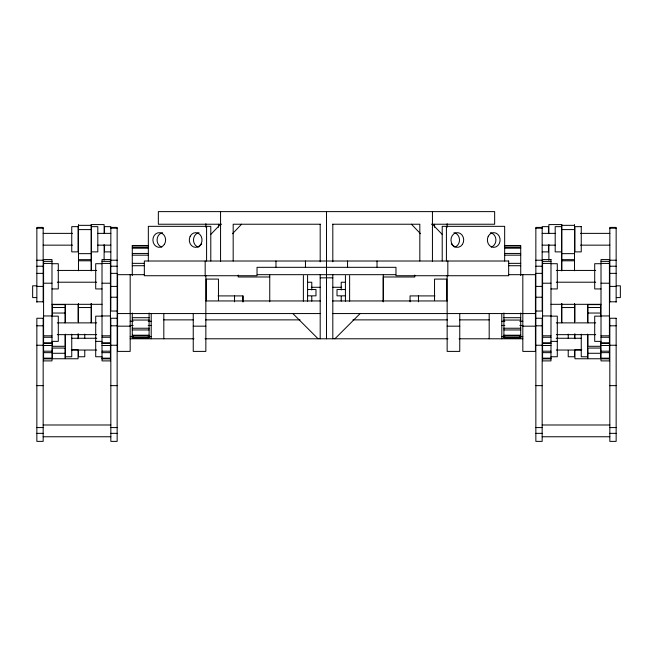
<?xml version="1.0" encoding="UTF-8"?>
<svg xmlns="http://www.w3.org/2000/svg" width="653" height="653" viewBox="0 0 653 653"><rect width="100%" height="100%" fill="white"/><g stroke="black" fill="none" stroke-linecap="round" stroke-linejoin="round"><path stroke-width="0.98" d="M242.949 295.907L242.949 301.841L242.949 295.907L218.061 295.907M383.254 301.808L383.254 276.986L414.777 276.986L414.777 275.052M198.92 246.818L201.728 243.879M210.862 234.354L220.706 224.085M232.476 233.733L241.586 224.232M334.907 338.785L360.13 313.562M221.514 224.232L158.344 224.232L158.344 211.621L494.656 211.621L494.656 224.232L431.486 224.232M320.386 224.232L233.178 224.232L233.178 261.012M332.614 224.232L419.822 224.232L419.822 261.012M78.474 225.342L91.085 225.342M561.915 225.342L574.526 225.342M91.502 226.648L97.811 226.648L97.811 251.878L91.502 251.878M561.498 226.648L555.189 226.648L555.189 251.878L561.498 251.878M110.839 227.407L117.148 227.407L117.148 441.379L110.839 441.379L110.839 318.256L117.148 318.256M542.161 227.407L535.852 227.407L535.852 441.379L542.161 441.379L542.161 318.256L535.852 318.256M36.854 228.199L43.163 228.199M110.839 228.199L117.148 228.199M535.852 228.199L542.161 228.199M609.837 228.199L616.146 228.199M78.474 229.595L91.085 229.595M561.915 229.595L574.526 229.595M43.163 233.374L72.459 233.374M97.713 233.374L110.839 233.374M542.161 233.374L555.287 233.374M580.541 233.374L609.837 233.374M43.163 245.153L72.459 245.153M97.713 245.153L110.839 245.153M542.161 245.153L555.287 245.153M580.541 245.153L609.837 245.153M148.109 245.487L132.281 245.487L132.281 275.59M504.891 245.487L520.719 245.487L520.719 275.59M132.281 245.822L148.109 245.822M504.891 245.822L520.719 245.822M132.281 247.291L148.109 247.291M504.891 247.291L520.719 247.291M132.281 248.197L148.109 248.197M504.891 248.197L520.719 248.197M110.839 251.878L104.537 251.878L104.537 245.569M542.161 251.878L548.463 251.878L548.463 245.569M132.281 253.454L148.109 253.454M504.891 253.454L520.719 253.454M78.474 253.65L91.085 253.65M561.915 253.65L574.526 253.65M132.281 255.168L148.109 255.168M504.891 255.168L520.719 255.168M78.474 259.657L91.085 259.657M561.915 259.657L574.526 259.657M36.854 260.212L43.163 260.212M110.839 260.212L117.148 260.212M535.852 260.212L542.161 260.212M609.837 260.212L616.146 260.212M78.474 260.8L91.085 260.8M561.915 260.8L574.526 260.8M43.58 261.363L51.987 261.363M102.015 261.363L110.422 261.363M542.578 261.363L550.985 261.363M601.013 261.363L609.42 261.363M43.58 263.412L51.987 263.412M102.015 263.412L110.422 263.412M132.281 263.355L144.15 263.355M508.85 263.355L520.719 263.355M542.578 263.412L550.985 263.412M601.013 263.412L609.42 263.412M51.987 263.706L58.297 263.706L58.297 288.936L51.987 288.936M102.015 263.706L95.705 263.706L95.705 288.936L102.015 288.936M550.985 263.706L557.295 263.706L557.295 288.936L550.985 288.936M601.013 263.706L594.703 263.706L594.703 288.936L601.013 288.936M132.281 265.722L144.15 265.722M508.85 265.722L520.719 265.722M36.854 266.22L43.163 266.22M110.839 266.22L117.148 266.22M535.852 266.22L542.161 266.22M609.837 266.22L616.146 266.22M57.301 270.432L96.701 270.432M556.299 270.432L595.699 270.432M36.854 273.362L43.163 273.362M110.839 273.362L117.148 273.362M535.852 273.362L542.161 273.362M609.837 273.362L616.146 273.362M144.419 274.676L117.564 274.676L117.564 351.396L130.176 351.396L130.176 274.676M257.233 274.676L395.767 274.676M508.581 274.676L535.436 274.676L535.436 351.396L522.824 351.396L522.824 274.676M269.746 276.986L238.223 276.986L238.223 275.052M320.19 277.835L332.81 277.835M57.301 282.21L96.701 282.21M307.579 282.243L311.783 282.243L311.783 289.956M345.421 282.243L341.217 282.243L341.217 289.956M556.299 282.21L595.699 282.21M43.58 283.214L51.987 283.214M102.015 283.214L110.422 283.214M542.578 283.214L550.985 283.214M601.013 283.214L609.42 283.214M36.69 285.818L32.65 285.818L32.65 297.588L36.69 297.588M616.31 285.818L620.35 285.818L620.35 297.588L616.31 297.588M36.854 286.406L43.163 286.406M110.839 286.406L117.148 286.406M535.852 286.406L542.161 286.406M609.837 286.406L616.146 286.406M311.293 287.287L320.419 287.287M332.581 287.287L341.707 287.287M307.579 289.532L315.987 289.532L315.987 295.833L307.579 295.833M345.421 289.532L337.013 289.532L337.013 295.833L345.421 295.833M434.939 295.907L410.051 295.907L410.051 301.841M110.839 297.229L117.148 297.229M535.852 297.229L542.161 297.229M205.85 300.951L320.419 300.951M332.581 300.951L447.15 300.951M36.854 301.792L43.163 301.792M609.837 301.792L616.146 301.792M51.987 304.314L102.015 304.314M550.985 304.314L601.013 304.314M52.411 307.514L65.022 307.514M78.474 307.539L91.085 307.539M561.915 307.539L574.526 307.539M587.978 307.514L600.589 307.514M117.148 311.032L110.839 311.032L110.839 226.648L104.537 226.648L104.537 232.958M535.852 311.032L542.161 311.032L542.161 226.648L548.463 226.648L548.463 232.958M52.411 313.04L65.022 313.04M587.978 313.04L600.589 313.04M117.564 313.562L320.419 313.562M332.581 313.562L535.436 313.562M43.58 315.954L51.987 315.954M102.015 315.954L110.422 315.954M542.578 315.954L550.985 315.954M601.013 315.954L609.42 315.954M51.987 316.15L58.297 316.15L58.297 341.372L51.987 341.372M102.015 316.15L95.705 316.15L95.705 356.758L102.015 356.758M550.985 316.15L557.295 316.15L557.295 356.758L550.985 356.758M601.013 316.15L594.703 316.15L594.703 341.372L601.013 341.372M132.281 317.693L149.096 317.693M503.904 317.693L520.719 317.693M163.813 319.872L193.296 319.872M205.499 319.872L300.062 319.872M352.938 319.872L447.501 319.872M459.704 319.872L489.187 319.872M132.281 320.052L149.096 320.052M503.904 320.052L520.719 320.052M130.176 321.252L133.179 321.252M148.198 321.252L151.202 321.252M501.798 321.252L504.802 321.252M519.821 321.252L522.824 321.252M57.301 322.876L96.701 322.876M556.299 322.876L595.699 322.876M130.176 325.455L133.179 325.455M148.198 325.455L151.202 325.455M501.798 325.455L504.802 325.455M519.821 325.455L522.824 325.455M36.854 325.806L43.163 325.806M110.839 325.806L117.148 325.806M535.852 325.806L542.161 325.806M609.837 325.806L616.146 325.806M117.564 326.174L130.176 326.174M193.239 326.174L205.85 326.174M447.15 326.174L459.761 326.174M522.824 326.174L535.436 326.174M132.281 328.239L149.096 328.239M503.904 328.239L520.719 328.239M132.281 329.953L149.096 329.953M503.904 329.953L520.719 329.953M57.301 334.646L96.701 334.646M556.299 334.646L595.699 334.646M132.281 335.209L149.096 335.209M503.904 335.209L520.719 335.209M43.58 335.813L51.987 335.813M102.015 335.813L110.422 335.813M542.578 335.813L550.985 335.813M601.013 335.813L609.42 335.813M132.281 336.115L149.096 336.115M503.904 336.115L520.719 336.115M130.176 336.687L133.179 336.687M148.198 336.687L151.202 336.687M501.798 336.687L504.802 336.687M519.821 336.687L522.824 336.687M43.58 337.266L51.987 337.266M102.015 337.266L110.422 337.266M542.578 337.266L550.985 337.266M601.013 337.266L609.42 337.266M132.281 337.585L149.096 337.585M503.904 337.585L520.719 337.585M71.446 338.262L96.807 338.262M556.193 338.262L581.554 338.262M130.176 338.785L193.974 338.785M205.034 338.785L447.966 338.785M459.026 338.785L522.824 338.785M95.705 341.372L102.015 341.372M550.985 341.372L557.295 341.372M43.58 342.776L51.987 342.776M102.015 342.776L110.422 342.776M542.578 342.776L550.985 342.776M601.013 342.776L609.42 342.776M43.58 343.47L51.987 343.47M102.015 343.47L110.422 343.47M542.578 343.47L550.985 343.47M601.013 343.47L609.42 343.47M36.854 345.249L43.163 345.249M110.839 345.249L117.148 345.249M535.852 345.249L542.161 345.249M609.837 345.249L616.146 345.249M43.58 345.51L51.987 345.51M102.015 345.51L110.422 345.51M542.578 345.51L550.985 345.51M601.013 345.51L609.42 345.51M71.259 349.714L78.05 349.714L78.05 358.758L65.439 358.758L65.439 357.648M581.741 349.714L574.95 349.714L574.95 358.758L587.561 358.758L587.561 357.648M71.446 350.032L96.701 350.032M556.299 350.032L581.554 350.032M43.58 351.2L51.987 351.2M102.015 351.2L110.422 351.2M542.578 351.2L550.985 351.2M601.013 351.2L609.42 351.2M43.58 352.653L51.987 352.653M102.015 352.653L110.422 352.653M542.578 352.653L550.985 352.653M601.013 352.653L609.42 352.653M52.411 353.281L65.022 353.281M587.978 353.281L600.589 353.281M43.58 358.162L51.987 358.162L51.987 259.567L43.58 259.567L43.58 360.897L51.987 360.897L51.987 358.856L43.58 358.856M102.015 358.162L110.422 358.162M542.578 358.162L550.985 358.162M609.42 358.162L601.013 358.162L601.013 259.567L609.42 259.567L609.42 360.897L601.013 360.897L601.013 358.856L609.42 358.856M102.015 358.856L110.422 358.856M542.578 358.856L550.985 358.856M36.854 385.637L43.163 385.637M110.839 385.637L117.148 385.637M535.852 385.637L542.161 385.637M609.837 385.637L616.146 385.637M43.163 424.989L110.839 424.989M542.161 424.989L609.837 424.989M36.854 427.576L43.163 427.576M110.839 427.576L117.148 427.576M535.852 427.576L542.161 427.576M609.837 427.576L616.146 427.576M36.854 433.355L43.163 433.355M110.839 433.355L117.148 433.355M535.852 433.355L542.161 433.355M609.837 433.355L616.146 433.355M43.163 436.759L110.839 436.759M542.161 436.759L609.837 436.759M292.87 313.562L318.093 338.785M432.294 224.085L442.138 234.354M451.272 243.879L454.08 246.818M411.414 224.232L420.524 233.733M616.146 302.208L616.146 227.407L609.837 227.407L609.837 302.208M600.589 315.987L600.589 304.633L587.978 304.633L587.978 322.86M600.589 342.45L600.589 346.294L587.978 346.294L587.978 335.373M587.561 304.355L587.561 321.733M587.561 334.14L587.561 356.758L581.252 356.758L581.252 334.14M574.95 304.355L574.95 321.733M574.95 333.838L574.95 338.801M574.526 224.583L574.526 270.775M574.526 303.531L574.526 322.704M574.526 334.14L574.526 337.838M574.526 350.449L574.526 356.758L568.224 356.758L568.224 350.449M568.224 334.14L568.224 338.327M561.915 224.583L561.915 270.775M561.915 303.531L561.915 322.704M561.498 270.775L561.498 224.583L548.887 224.583L548.887 233.635M561.498 303.71L561.498 322.704M548.887 244.5L548.887 260.229M520.719 312.983L520.719 337.919L503.904 337.919L503.904 312.983M504.663 261.012L504.663 226.33L442.212 226.33L442.212 261.012M501.798 313.562L501.798 338.785M489.187 313.562L489.187 338.785M459.761 313.562L459.761 351.396L447.15 351.396L447.15 275.574M447.827 261.012L447.827 275.729M447.15 223.726L447.15 227.285M446.734 300.625L446.734 279.092L434.539 279.092L434.539 300.625M446.415 226.33L446.415 261.012M434.539 224.232L434.539 227.26M432.441 211.621L432.441 261.453M418.459 295.907L418.459 301.841M383.254 275.052L383.254 301.686M377.026 261.012L377.026 267.322M349.624 275.623L349.624 301.204M347.551 261.012L347.551 267.322M345.421 275.607L345.421 301.204M341.217 296.429L341.217 301.164M332.81 224.232L332.81 261.796M332.81 274.676L332.81 338.785M326.5 211.621L326.5 338.785M320.19 224.232L320.19 261.796M320.19 274.676L320.19 338.785M311.783 296.429L311.783 301.164M307.579 275.607L307.579 301.204M305.449 261.012L305.449 267.322M303.376 275.623L303.376 301.204M275.974 261.012L275.974 267.322M269.746 275.052L269.746 301.808M234.541 295.907L234.541 301.841M220.559 211.621L220.559 261.453M218.461 224.232L218.461 227.26M218.461 300.625L218.461 279.092L206.266 279.092L206.266 300.625M210.788 261.012L210.788 226.33L148.337 226.33L148.337 261.012M206.585 226.33L206.585 261.012M205.85 223.726L205.85 227.285M205.85 275.574L205.85 351.396L193.239 351.396L193.239 313.562M205.173 261.012L205.173 275.729M163.813 313.562L163.813 338.785M151.202 313.562L151.202 338.785M149.096 312.983L149.096 337.919L132.281 337.919L132.281 312.983M104.113 233.635L104.113 224.583L91.502 224.583L91.502 270.775M104.113 244.5L104.113 260.229M91.502 303.71L91.502 322.704M91.085 224.583L91.085 270.775M91.085 303.531L91.085 322.704M84.776 334.14L84.776 338.327M84.776 350.449L84.776 356.758L78.474 356.758L78.474 350.449M78.474 224.583L78.474 270.775M78.474 303.531L78.474 322.704M78.474 334.14L78.474 337.838M78.05 304.355L78.05 321.733M78.05 333.838L78.05 338.801M71.748 334.14L71.748 356.758L65.439 356.758L65.439 334.14M65.439 304.355L65.439 321.733M65.022 322.86L65.022 304.633L52.411 304.633L52.411 315.987M65.022 335.373L65.022 346.294L52.411 346.294L52.411 342.45M43.163 302.208L43.163 227.407L36.854 227.407L36.854 302.208M198.218 247.103A7.354 6.375 -90 0 1 193.508 239.512A7.354 6.375 -90 0 1 199.034 232.705M161.813 247.103A7.354 6.375 90 0 1 157.104 239.512A7.354 6.375 90 0 1 162.63 232.705M453.966 232.705A7.354 6.375 90 0 1 459.492 239.512A7.354 6.375 90 0 1 454.782 247.103M490.37 232.705A7.354 6.375 -90 0 1 495.896 239.512A7.354 6.375 -90 0 1 491.187 247.103M78.05 226.648L71.748 226.648L71.748 251.878L78.05 251.878L78.05 226.648M581.252 226.648L574.95 226.648L574.95 251.878L581.252 251.878L581.252 226.648M110.422 259.567L102.015 259.567L102.015 360.897L110.422 360.897L110.422 259.567M550.985 259.567L542.578 259.567L542.578 360.897L550.985 360.897L550.985 259.567M508.663 261.012L144.337 261.012L144.337 275.729L257.029 275.729L257.029 267.322L395.971 267.322L395.971 275.729L508.663 275.729L508.663 261.012M43.163 318.256L36.854 318.256L36.854 441.379L43.163 441.379L43.163 318.256M616.146 318.256L609.837 318.256L609.837 441.379L616.146 441.379L616.146 318.256M65.022 348.057L52.411 348.057L52.411 358.758L65.022 358.758L65.022 348.057M600.589 348.057L587.978 348.057L587.978 358.758L600.589 358.758L600.589 348.057M190.145 236.321A7.354 6.375 90 0 0 195.663 247.356A7.354 6.375 90 0 0 201.181 236.321A7.354 6.375 90 0 0 190.145 236.321M164.311 244.475A7.354 6.375 -90 0 0 160.091 232.705A7.354 6.375 -90 0 0 153.373 242.81A7.354 6.375 -90 0 0 164.311 244.475M462.389 244.475A7.354 6.375 -90 0 0 458.169 232.705A7.354 6.375 -90 0 0 451.452 242.81A7.354 6.375 -90 0 0 462.389 244.475M488.224 236.321A7.354 6.375 90 0 0 493.741 247.356A7.354 6.375 90 0 0 499.259 236.321A7.354 6.375 90 0 0 488.224 236.321"/></g></svg>
